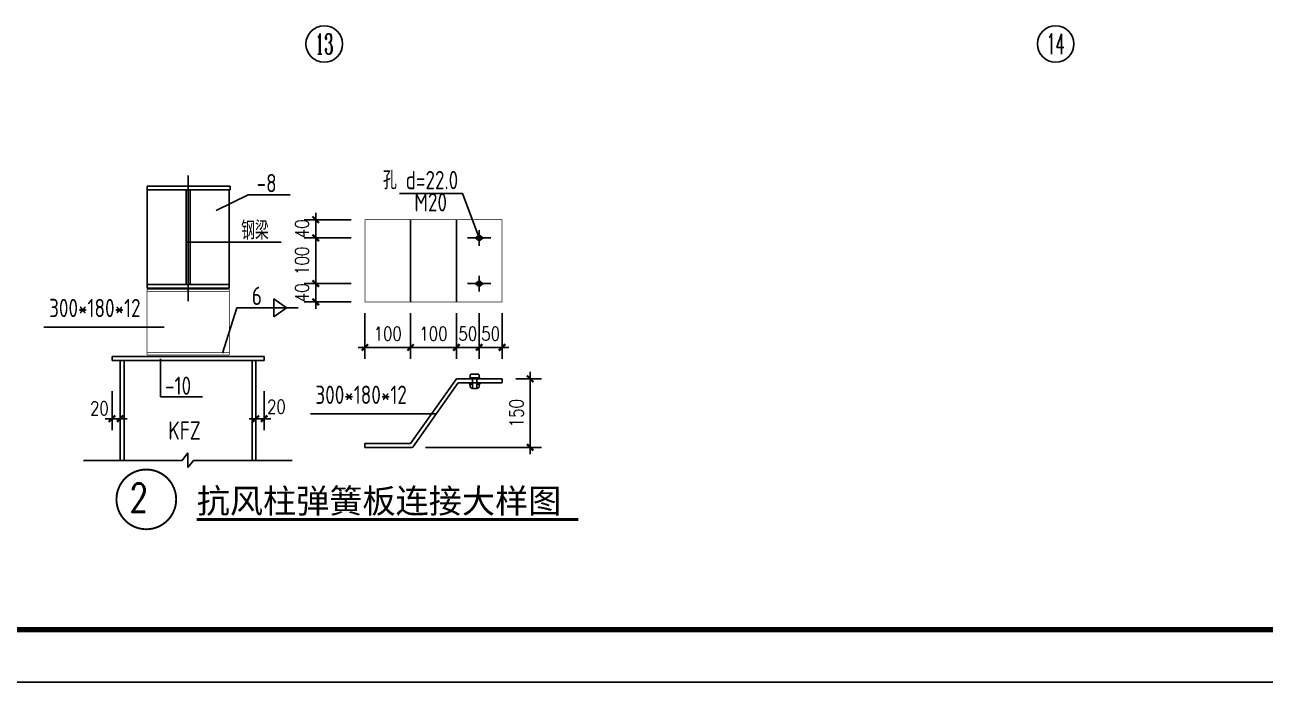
# Model space of a CAD drawing. Extents: x 69728788 to 150676229, y 15322671 to 43663798.
# Drawn here: x 75239457 to 75266592, y 19729393 to 19743778 of the extents above; entities that cross this region are included whole.
import ezdxf
from ezdxf.enums import TextEntityAlignment as Align

# ---------------------------------------------------------------- set-up
doc = ezdxf.new("R2010")
doc.units = 0
doc.header["$LTSCALE"] = 1000
doc.header["$MEASUREMENT"] = 0
doc.linetypes.add('6', pattern=[8.75, 5, -1.25, 1.25, -1.25])
doc.layers.get('0').update_dxf_attribs({"linetype": 'CONTINUOUS'})
doc.layers.get('DEFPOINTS').update_dxf_attribs({"linetype": 'CONTINUOUS'})
for name, color, linetype in [('10', 7, 'CONTINUOUS'), ('AXIS', 3, 'CONTINUOUS'), ('AXIS_TEXT', 7, 'CONTINUOUS'), ('DIM_SYMB', 3, 'CONTINUOUS'), ('PUB_TEXT', 7, 'CONTINUOUS'), ('PUB_TITLE', 4, 'CONTINUOUS')]:
    doc.layers.add(name, color=color, linetype=linetype)
doc.styles.add('-黑体', font='simhei.ttf')
doc.styles.add('COMPLEX', font='COMPLEX')
doc.styles.add('DIM_FONT', font='SIMPLEX.shx', dxfattribs={"width": 0.8})
doc.styles.add('PC_TEXTSTYLE', font='romans.shx', dxfattribs={"width": 0.8, "bigfont": 'hzfs.shx'})
doc.styles.add('TSSD_Rein', font='atssdeng.shx', dxfattribs={"width": 0.7, "bigfont": 'atssdchn.shx'})
doc.dimstyles.new('DIMN$0', dxfattribs={"dimtxt": 300, "dimasz": 1, "dimexe": 250, "dimexo": 300, "dimgap": 150, "dimtad": 1, "dimdec": 0, "dimdsep": 46, "dimtxsty": 'DIM_FONT', "dimblk": '_DIMX', "dimcen": 2.5, "dimclrt": 7, "dimadec": 0, "dimazin": 0, "dimtfac": 1, "dimtdec": 0, "dimtix": 1, "dimtmove": 2, "dimatfit": 3, "dimldrblk": '_DIMX', "dimfxl": 1, "dimtolj": 1, "dimtzin": 0, "dimarcsym": 0})

# ---------------------------------------------------------------- blocks, each defined once
blk = doc.blocks.new('_AXISO')
blk.add_circle((0, 0), 0.5)
at = {"layer": 'AXIS_TEXT', "style": 'COMPLEX', "width": 1.041667}
blk.add_attdef('A', text='', height=0.56, dxfattribs=at).set_placement((-0.25, -0.28), (0.25, -0.28), align=Align.FIT)
blk = doc.blocks.new('_DIMX')
blk.add_line((-150, 0), (150, 0))
at = {"const_width": 50}
blk.add_lwpolyline([(-70, -70), (70, 70)], dxfattribs=at)
blk = doc.blocks.new('*D13')
at = {"layer": 'AXIS', "color": 3, "lineweight": -2}
for p, q in [((-298667, -105587), (-298667, -106437)), ((-298488, -105587), (-298488, -106437)), ((-298668, -106187), (-298669, -106187)), ((-298667, -106187), (-298488, -106187)), ((-298487, -106187), (-298486, -106187))]:
    blk.add_line(p, q, dxfattribs=at)
at = {"layer": 'DEFPOINTS', "color": 0}
for p in [(-298667, -105287), (-298488, -105287), (-298488, -106187)]:
    blk.add_point(p, dxfattribs=at)
at = {"layer": 'AXIS', "color": 3, "lineweight": -2}
blk.add_blockref('_DIMX', (-298667, -106187), dxfattribs=at)
at = {"layer": 'AXIS', "color": 3, "lineweight": -2, "rotation": 180}
blk.add_blockref('_DIMX', (-298488, -106187), dxfattribs=at)
at = {"layer": 'AXIS', "color": 7, "insert": (-298943, -105960), "char_height": 300, "attachment_point": 5, "style": 'DIM_FONT'}
blk.add_mtext('\\A1;20', dxfattribs=at)
blk = doc.blocks.new('*D14')
at = {"layer": 'AXIS', "color": 3, "lineweight": -2}
for p, q in [((-295518, -105587), (-295518, -106437)), ((-295340, -105587), (-295340, -106437)), ((-295519, -106187), (-295520, -106187)), ((-295340, -106187), (-295518, -106187)), ((-295339, -106187), (-295338, -106187))]:
    blk.add_line(p, q, dxfattribs=at)
at = {"layer": 'DEFPOINTS', "color": 0}
for p in [(-295518, -105287), (-295340, -105287), (-295518, -106187)]:
    blk.add_point(p, dxfattribs=at)
at = {"layer": 'AXIS', "color": 3, "lineweight": -2}
blk.add_blockref('_DIMX', (-295518, -106187), dxfattribs=at)
at = {"layer": 'AXIS', "color": 3, "lineweight": -2, "rotation": 180}
blk.add_blockref('_DIMX', (-295340, -106187), dxfattribs=at)
at = {"layer": 'AXIS', "color": 7, "insert": (-295071, -105925), "char_height": 300, "attachment_point": 5, "style": 'DIM_FONT'}
blk.add_mtext('\\A1;20', dxfattribs=at)
blk = doc.blocks.new('*D15')
at = {"layer": 'AXIS', "color": 3, "lineweight": -2}
for p, q in [((-293435, -103232), (-294461, -103232)), ((-294211, -103231), (-294211, -103230)), ((-294211, -103232), (-294211, -103632)), ((-293435, -103632), (-294461, -103632)), ((-294211, -103633), (-294211, -103634))]:
    blk.add_line(p, q, dxfattribs=at)
at = {"layer": 'DEFPOINTS', "color": 0}
for p in [(-293135, -103232), (-294211, -103632), (-293135, -103632)]:
    blk.add_point(p, dxfattribs=at)
at = {"layer": 'AXIS', "color": 3, "lineweight": -2}
for p, rotation in [((-294211, -103232), 270), ((-294211, -103632), 90)]:
    blk.add_blockref('_DIMX', p, dxfattribs=dict(at, rotation=rotation))
at = {"layer": 'AXIS', "color": 7, "insert": (-294511, -103432), "char_height": 300, "attachment_point": 5, "rotation": 90, "style": 'DIM_FONT'}
blk.add_mtext('\\A1;40', dxfattribs=at)
blk = doc.blocks.new('*D16')
at = {"layer": 'AXIS', "color": 3, "lineweight": -2}
for p, q in [((-293435, -102232), (-294461, -102232)), ((-294211, -102233), (-294211, -103231)), ((-293435, -103232), (-294461, -103232))]:
    blk.add_line(p, q, dxfattribs=at)
at = {"layer": 'DEFPOINTS', "color": 0}
for p in [(-293135, -102232), (-294211, -103232), (-293135, -103232)]:
    blk.add_point(p, dxfattribs=at)
at = {"layer": 'AXIS', "color": 3, "lineweight": -2}
for p, rotation in [((-294211, -102232), 90), ((-294211, -103232), 270)]:
    blk.add_blockref('_DIMX', p, dxfattribs=dict(at, rotation=rotation))
at = {"layer": 'AXIS', "color": 7, "insert": (-294511, -102732), "char_height": 300, "attachment_point": 5, "rotation": 90, "style": 'DIM_FONT'}
blk.add_mtext('\\A1;100', dxfattribs=at)
blk = doc.blocks.new('*D17')
at = {"layer": 'AXIS', "color": 3, "lineweight": -2}
for p, q in [((-293435, -101832), (-294461, -101832)), ((-294211, -101831), (-294211, -101830)), ((-294211, -101832), (-294211, -102232)), ((-293435, -102232), (-294461, -102232)), ((-294211, -102233), (-294211, -102234))]:
    blk.add_line(p, q, dxfattribs=at)
at = {"layer": 'DEFPOINTS', "color": 0}
for p in [(-293135, -101832), (-294211, -102232), (-293135, -102232)]:
    blk.add_point(p, dxfattribs=at)
at = {"layer": 'AXIS', "color": 3, "lineweight": -2}
for p, rotation in [((-294211, -101832), 270), ((-294211, -102232), 90)]:
    blk.add_blockref('_DIMX', p, dxfattribs=dict(at, rotation=rotation))
at = {"layer": 'AXIS', "color": 7, "insert": (-294511, -102032), "char_height": 300, "attachment_point": 5, "rotation": 90, "style": 'DIM_FONT'}
blk.add_mtext('\\A1;40', dxfattribs=at)
blk = doc.blocks.new('*D18')
at = {"layer": 'AXIS', "color": 3, "lineweight": -2}
for p, q in [((-290634, -103879), (-290634, -104877)), ((-290134, -103879), (-290134, -104877)), ((-290635, -104627), (-290636, -104627)), ((-290134, -104627), (-290634, -104627)), ((-290133, -104627), (-290132, -104627))]:
    blk.add_line(p, q, dxfattribs=at)
at = {"layer": 'DEFPOINTS', "color": 0}
for p in [(-290634, -103579), (-290134, -103579), (-290634, -104627)]:
    blk.add_point(p, dxfattribs=at)
at = {"layer": 'AXIS', "color": 3, "lineweight": -2}
blk.add_blockref('_DIMX', (-290634, -104627), dxfattribs=at)
at = {"layer": 'AXIS', "color": 3, "lineweight": -2, "rotation": 180}
blk.add_blockref('_DIMX', (-290134, -104627), dxfattribs=at)
at = {"layer": 'AXIS', "color": 7, "insert": (-290384, -104327), "char_height": 300, "attachment_point": 5, "style": 'DIM_FONT'}
blk.add_mtext('\\A1;50', dxfattribs=at)
blk = doc.blocks.new('*D19')
at = {"layer": 'AXIS', "color": 3, "lineweight": -2}
for p, q in [((-291134, -103879), (-291134, -104877)), ((-290634, -103879), (-290634, -104877)), ((-291135, -104627), (-291136, -104627)), ((-290634, -104627), (-291134, -104627)), ((-290633, -104627), (-290632, -104627))]:
    blk.add_line(p, q, dxfattribs=at)
at = {"layer": 'DEFPOINTS', "color": 0}
for p in [(-291134, -103579), (-290634, -103579), (-291134, -104627)]:
    blk.add_point(p, dxfattribs=at)
at = {"layer": 'AXIS', "color": 3, "lineweight": -2}
blk.add_blockref('_DIMX', (-291134, -104627), dxfattribs=at)
at = {"layer": 'AXIS', "color": 3, "lineweight": -2, "rotation": 180}
blk.add_blockref('_DIMX', (-290634, -104627), dxfattribs=at)
at = {"layer": 'AXIS', "color": 7, "insert": (-290884, -104327), "char_height": 300, "attachment_point": 5, "style": 'DIM_FONT'}
blk.add_mtext('\\A1;50', dxfattribs=at)
blk = doc.blocks.new('*D20')
at = {"layer": 'AXIS', "color": 3, "lineweight": -2}
for p, q in [((-292135, -103879), (-292135, -104877)), ((-291134, -103879), (-291134, -104877)), ((-291135, -104627), (-292134, -104627))]:
    blk.add_line(p, q, dxfattribs=at)
at = {"layer": 'DEFPOINTS', "color": 0}
for p in [(-292135, -103579), (-291134, -103579), (-292135, -104627)]:
    blk.add_point(p, dxfattribs=at)
at = {"layer": 'AXIS', "color": 3, "lineweight": -2, "rotation": 180}
blk.add_blockref('_DIMX', (-292135, -104627), dxfattribs=at)
at = {"layer": 'AXIS', "color": 3, "lineweight": -2}
blk.add_blockref('_DIMX', (-291134, -104627), dxfattribs=at)
at = {"layer": 'AXIS', "color": 7, "insert": (-291635, -104327), "char_height": 300, "attachment_point": 5, "style": 'DIM_FONT'}
blk.add_mtext('\\A1;100', dxfattribs=at)
blk = doc.blocks.new('*D21')
at = {"layer": 'AXIS', "color": 3, "lineweight": -2}
for p, q in [((-293135, -103879), (-293135, -104877)), ((-292135, -103879), (-292135, -104877)), ((-292136, -104627), (-293134, -104627))]:
    blk.add_line(p, q, dxfattribs=at)
at = {"layer": 'DEFPOINTS', "color": 0}
for p in [(-293135, -103579), (-292135, -103579), (-293135, -104627)]:
    blk.add_point(p, dxfattribs=at)
at = {"layer": 'AXIS', "color": 3, "lineweight": -2, "rotation": 180}
blk.add_blockref('_DIMX', (-293135, -104627), dxfattribs=at)
at = {"layer": 'AXIS', "color": 3, "lineweight": -2}
blk.add_blockref('_DIMX', (-292135, -104627), dxfattribs=at)
at = {"layer": 'AXIS', "color": 7, "insert": (-292635, -104327), "char_height": 300, "attachment_point": 5, "style": 'DIM_FONT'}
blk.add_mtext('\\A1;100', dxfattribs=at)
blk = doc.blocks.new('aweaer')
at = {"color": 1, "linetype": '6'}
blk.add_line((-297000.8, -100864.5, 364), (-297000.8, -103615.9, 364), dxfattribs=at)
at = {"color": 2}
for p, q in [((-297900.8, -101101.1, 364), (-296081.4, -101101.1, 364)), ((-297900.8, -101101.1, 364), (-297900.8, -101176.7, 364)), ((-297900.8, -101176.7, 364), (-296081.4, -101176.7, 364)), ((-297044.4, -101176.7, 364), (-297044.4, -103253, 364)), ((-296957.3, -101176.7, 364), (-296957.3, -103253, 364)), ((-296081.4, -101101.1, 364), (-296081.4, -101176.7, 364)), ((-297900.8, -103253, 364), (-296100.8, -103253, 364)), ((-297900.8, -103253, 364), (-297900.8, -103328.6, 364)), ((-297900.8, -103328.6, 364), (-296100.8, -103328.6, 364)), ((-296100.8, -103253, 364), (-296100.8, -103328.6, 364)), ((-298488.3, -104910.6, 364), (-298488.3, -107086.6, 364)), ((-298488.3, -104910.6, 364), (-298488.3, -107004.6, 364)), ((-298402.2, -104910.6, 364), (-298402.2, -107086.6, 364)), ((-298402.2, -104910.6, 364), (-298402.2, -107004.6, 364)), ((-297604.1, -105705.5, 364), (-297604.1, -104876, 364)), ((-295604, -104910.6, 364), (-295604, -107004.6, 364)), ((-295604, -104910.6, 364), (-295604, -107086.6, 364)), ((-295517.9, -104910.6, 364), (-295517.9, -107004.6, 364)), ((-297604.1, -105705.5, 364), (-296686.6, -105705.5, 364)), ((-297132, -107098.8, 364), (-299294, -107098.8, 364)), ((-297132.5, -107098.8, 364), (-297008.2, -106937.3, 364)), ((-297008.2, -106937.3, 364), (-297008.2, -107254, 364)), ((-297006.3, -107257.2, 364), (-296884.5, -107098.8, 364)), ((-296884.5, -107098.8, 364), (-294727.1, -107098.8, 364))]:
    blk.add_line(p, q, dxfattribs=at)
at = {"color": 3}
for p, q in [((-297900.8, -103253, 364), (-297900.8, -101176.7, 364)), ((-296100.8, -103253, 364), (-296100.8, -101176.7, 364))]:
    blk.add_line(p, q, dxfattribs=at)
at = {"color": 4}
for p, q in [((-292134.9, -101832.4, 564), (-292134.9, -103632.4, 564)), ((-291134.5, -101832.4, 564), (-291134.5, -103632.4, 564)), ((-291134.5, -105315, 564), (-292134.9, -106729, 564)), ((-291102.3, -105409.1, 564), (-292088.6, -106806.9, 564)), ((-290134.5, -105315, 564), (-291134.5, -105315, 564)), ((-290134.5, -105401, 564), (-291084.5, -105401, 564)), ((-290134.5, -105315, 564), (-290134.5, -105401, 564)), ((-292134.9, -106729, 564), (-293134.9, -106729, 564)), ((-293134.9, -106729, 564), (-293134.9, -106815, 564)), ((-292106.4, -106815, 564), (-293134.9, -106815, 564)), ((-292106.4, -106815, 564), (-292088.6, -106806.9, 564))]:
    blk.add_line(p, q, dxfattribs=at)
for p, q in [((-295127.6, -103565.7, 364), (-295127.6, -103960.7, 364)), ((-294851.7, -103764, 364), (-295127.6, -103565.7, 364)), ((-296249.9, -104750.6, 364), (-295934.1, -103763.5, 364)), ((-295934.1, -103763.5, 364), (-294592.8, -103763.5, 364)), ((-295127.6, -103960.7, 364), (-294851.7, -103764, 364)), ((-297528.4, -104185, 364), (-300156.4, -104185, 364)), ((-298666.7, -104828.6, 364), (-295339.6, -104828.6, 364)), ((-298666.7, -104828.6, 364), (-298666.7, -104910.6, 364)), ((-298666.7, -104910.6, 364), (-295339.6, -104910.6, 364)), ((-295339.6, -104828.6, 364), (-295339.6, -104910.6, 364)), ((-291102.3, -105409.1, 564), (-291084.5, -105401, 564)), ((-291575.7, -106083.9, 564), (-294323.8, -106083.9, 564))]:
    blk.add_line(p, q)
at = {"color": 1}
for p, q in [((-290829.6, -105228.5, 564), (-290813.6, -105212.5, 564)), ((-290829.6, -105228.5, 564), (-290829.6, -105292.5, 564)), ((-290813.6, -105212.5, 564), (-290653.6, -105212.5, 564)), ((-290637.6, -105228.5, 564), (-290653.6, -105212.5, 564)), ((-290637.6, -105228.5, 564), (-290637.6, -105292.5, 564)), ((-290829.6, -105448.1, 564), (-290815, -105433.6, 564)), ((-290829.6, -105448.1, 564), (-290829.6, -105500.1, 564)), ((-290829.6, -105500.1, 564), (-290829.6, -105448.1, 564)), ((-290829.6, -105500.1, 564), (-290813.6, -105516.1, 564)), ((-290813.6, -105516.1, 564), (-290781.6, -105516.1, 564)), ((-290781.6, -105292.5, 564), (-290781.3, -105528.2, 564)), ((-290685.3, -105528.2, 564), (-290781.3, -105528.2, 564)), ((-290685.6, -105292.5, 564), (-290685.3, -105528.2, 564)), ((-290685.6, -105516.1, 564), (-290653.6, -105516.1, 564)), ((-290637.6, -105500.1, 564), (-290653.6, -105516.1, 564)), ((-290637.6, -105448.1, 564), (-290652.1, -105433.6, 564)), ((-290637.6, -105448.1, 564), (-290637.6, -105500.1, 564)), ((-290637.6, -105500.1, 564), (-290637.6, -105448.1, 564))]:
    blk.add_line(p, q, dxfattribs=at)
at = {"color": 4, "const_width": 14, "elevation": 564}
blk.add_lwpolyline([(-290134.5, -101832.4), (-293134.9, -101832.4), (-293134.9, -103632.4), (-290134.5, -103632.4)], close=True, dxfattribs=at)
at = {"color": 4, "const_width": 14, "elevation": 364}
for points in [[(-297900.8, -103355.7), (-296100.8, -103355.7)], [(-297900.8, -103355.7), (-297900.8, -104791.6)], [(-296100.8, -103355.7), (-296100.8, -104791.6)], [(-297900.8, -103408.1), (-296100.8, -103408.1)], [(-297900.8, -104739.2), (-296100.8, -104739.2)], [(-297900.8, -104791.6), (-296100.8, -104791.6)]]:
    blk.add_lwpolyline(points, dxfattribs=at)
at = {"color": 1, "elevation": 564}
for points in [[(-290781.6, -105307.1), (-290844.7, -105307.1), (-290844.7, -105292.5), (-290621.4, -105292.5), (-290621.4, -105307.1), (-290685.6, -105307.1)], [(-290781.6, -105433.6), (-290844.6, -105433.6), (-290844.6, -105419.1), (-290781.6, -105419.1)], [(-290685.6, -105419.1), (-290621.3, -105419.1), (-290621.3, -105433.6), (-290685.6, -105433.6)]]:
    blk.add_lwpolyline(points, dxfattribs=at)
at = {"layer": '10', "color": 253}
for p, q in [((-290376.4, -102232.4, 564), (-290892.5, -102232.4, 564)), ((-290634.5, -102404.4, 564), (-290634.5, -102060.4, 564)), ((-290634.5, -103404.4, 564), (-290634.5, -103060.4, 564)), ((-290376.4, -103232.4, 564), (-290892.5, -103232.4, 564))]:
    blk.add_line(p, q, dxfattribs=at)
at = {"layer": '10', "const_width": 42, "elevation": 728}
blk.add_lwpolyline([(-297263.1, -107952.6, 1), (-298569.8, -107952.6, 1), (-297263.1, -107952.6, 1)], format="xyb", close=True, dxfattribs=at)
at = {"layer": '10'}
for points in [[(-290522.7, -102232.4, 564), (-290634.5, -102146.4, 564), (-290634.5, -102318.4, 564), (-290746.3, -102232.4, 564)], [(-290522.7, -103232.4, 564), (-290634.5, -103146.4, 564), (-290634.5, -103318.4, 564), (-290746.3, -103232.4, 564)]]:
    blk.add_solid(points, dxfattribs=at)
at = {"layer": 'AXIS', "linetype": 'ByBlock'}
for p, q in [((-295688.1, -101292, 364), (-296385.3, -101633, 364)), ((-295688.1, -101292, 364), (-294770.5, -101292, 364)), ((-291002.1, -101256.3, 564), (-292379, -101256.3, 564)), ((-290634.5, -102232.4, 564), (-291002.1, -101256.3, 564)), ((-297037.6, -102326.7, 364), (-294968.7, -102326.7, 364))]:
    blk.add_line(p, q, dxfattribs=at)
at = {"layer": 'AXIS'}
blk.add_line((-295517.9, -104910.6, 364), (-295517.9, -107086.6, 364), dxfattribs=at)
at = {"layer": 'DIM_SYMB', "const_width": 70, "elevation": -800}
blk.add_lwpolyline([(-296813.6, -108391.8), (-288465.6, -108391.8)], dxfattribs=at)
at = {"layer": '10', "style": 'PC_TEXTSTYLE', "width": 0.79899}
blk.add_text('2', height=622.2, dxfattribs=at).set_placement((-298281.4, -108228, 728), (-297878.9, -108228, 728), align=Align.FIT)
at = {"layer": 'AXIS', "linetype": 'ByBlock', "style": 'TSSD_Rein', "width": 0.8}
for s, p in [('-8', (-295503.8, -101232, 666)), ('孔 d=22.0', (-292740.6, -101165.7, 866)), ('M20', (-292053.9, -101652.4, 866)), ('钢梁', (-295843.7, -102266.5, 666)), ('6', (-295608.6, -103698.8, 364)), ('300*180*12', (-300043.4, -103965.1, 364)), ('-10', (-297506.3, -105664.9, 666)), ('300*180*12', (-294218.1, -105864, 564)), ('KFZ', (-297436.8, -106646.5, 666))]:
    blk.add_text(s, height=400, dxfattribs=at).set_placement(p)
at = {"layer": 'PUB_TEXT', "style": '-黑体'}
blk.add_text('抗风柱弹簧板连接大样图', height=531.646, dxfattribs=at).set_placement((-296813.6, -108251.8, -36))
at = {"color": 4}
blk.add_linear_dim(base=(-289518.8, -105315, 564), p1=(-292106.4, -106815, 564), p2=(-290134.5, -105315, 564), angle=90, text='150', dimstyle='DIMN$0', override={"dimzin": 0, "dimblk1": '_DIMX', "dimblk2": '_DIMX', "dimsah": 1, "dimcen": 0.09, "dimclrd": 3, "dimclre": 3}, dxfattribs=at).render()
at = {"layer": 'AXIS'}
for base, p1, p2, angle, text, picture, middle in [((-294210.8, -102232.4, 564), (-293134.9, -101832.4, 564), (-293134.9, -102232.4, 564), 90, '40', '*D17', (-294510.8, -102032.4, 564)), ((-294210.8, -103232.4, 564), (-293134.9, -102232.4, 564), (-293134.9, -103232.4, 564), 90, '100', '*D16', (-294510.8, -102732.4, 564)), ((-294210.8, -103632.4, 564), (-293134.9, -103232.4, 564), (-293134.9, -103632.4, 564), 90, '40', '*D15', (-294510.8, -103432.4, 564)), ((-293134.9, -104627.1, 564), (-292134.9, -103578.9, 564), (-293134.9, -103578.9, 564), 180, '100', '*D21', (-292634.9, -104327.1, 564)), ((-292134.9, -104627.1, 564), (-291134.5, -103578.9, 564), (-292134.9, -103578.9, 564), 180, '100', '*D20', (-291634.7, -104327.1, 564)), ((-291134.5, -104627.1, 564), (-290634.5, -103578.9, 564), (-291134.5, -103578.9, 564), 180, '50', '*D19', (-290884.5, -104327.1, 564)), ((-290634.5, -104627.1, 564), (-290134.5, -103578.9, 564), (-290634.5, -103578.9, 564), 180, '50', '*D18', (-290384.5, -104327.1, 564))]:
    dim = blk.add_linear_dim(base=base, p1=p1, p2=p2, angle=angle, text=text, dimstyle='DIMN$0', override={"dimzin": 0, "dimblk1": '_DIMX', "dimblk2": '_DIMX', "dimsah": 1, "dimcen": 0.09, "dimclrd": 3, "dimclre": 3}, dxfattribs=at)
    dim.commit()
    dim.dimension.update_dxf_attribs({"geometry": picture, "text_midpoint": middle})
dim = blk.add_linear_dim(base=(-298488.3, -106187.3, 364), p1=(-298666.7, -105287, 364), p2=(-298488.3, -105287, 364), text='20', dimstyle='DIMN$0', override={"dimzin": 0, "dimblk1": '_DIMX', "dimblk2": '_DIMX', "dimsah": 1, "dimcen": 0.09, "dimclrd": 3, "dimclre": 3}, dxfattribs=at)
dim.commit()
dim.dimension.update_dxf_attribs({"geometry": '*D13', "text_midpoint": (-298942.5, -105959.7, 364), "dimtype": 160})
dim = blk.add_linear_dim(base=(-295517.9, -106187.3, 364), p1=(-295339.6, -105287, 364), p2=(-295517.9, -105287, 364), angle=180, text='20', dimstyle='DIMN$0', override={"dimzin": 0, "dimblk1": '_DIMX', "dimblk2": '_DIMX', "dimsah": 1, "dimcen": 0.09, "dimclrd": 3, "dimclre": 3}, dxfattribs=at)
dim.commit()
dim.dimension.update_dxf_attribs({"geometry": '*D14', "text_midpoint": (-295071.3, -105925.2, 364), "dimtype": 160})

msp = doc.modelspace()

# ---------------------------------------------------------------- linework, layer by layer
at = {"layer": 'PUB_TITLE'}
msp.add_lwpolyline([(75107584.3, 19729392.8), (75325164.3, 19729392.8), (75325164.3, 19797702.8), (75107584.3, 19797702.8)], close=True, dxfattribs=at)
at = {"layer": 'PUB_TITLE', "const_width": 115}
msp.add_lwpolyline([(75110459.3, 19730542.8), (75324014.3, 19730542.8), (75324014.3, 19796552.8), (75110459.3, 19796552.8)], close=True, dxfattribs=at)

# ---------------------------------------------------------------- block references
at = {"layer": 'AXIS', "ltscale": 1000}
ref = msp.add_blockref('_AXISO', (75246007.5, 19743358.3), dxfattribs=dict(at, xscale=800, yscale=800, zscale=800))
ref.add_attrib('A', '13', dxfattribs={"layer": 'AXIS_TEXT', "height": 448, "style": 'COMPLEX', "width": 0.646552}).set_placement((75245807.5, 19743134.3), (75246207.5, 19743134.3), align=Align.FIT)
ref = msp.add_blockref('_AXISO', (75262007.4, 19743358.3), dxfattribs=dict(at, xscale=800, yscale=800, zscale=800))
ref.add_attrib('A', '14', dxfattribs={"layer": 'AXIS_TEXT', "height": 448, "style": 'COMPLEX', "width": 0.604839}).set_placement((75261807.4, 19743134.3), (75262207.4, 19743134.3), align=Align.FIT)
at = {"layer": 'PUB_TEXT'}
msp.add_blockref('aweaer', (75540031.9, 19841345.9, -364), dxfattribs=at)

doc.saveas('drawing.dxf')
